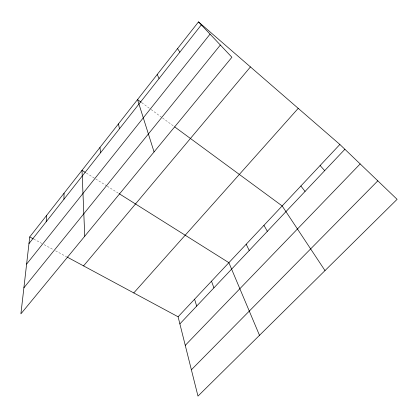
<?xml version="1.0" encoding="UTF-8"?>
<svg xmlns="http://www.w3.org/2000/svg" width="418" height="418" viewBox="0 0 418 418"><rect width="100%" height="100%" fill="white"/><g stroke="black" fill="none" stroke-linecap="round" stroke-linejoin="round"><path stroke-width="0.31" stroke-dasharray="2.09 1.57" d="M33.759 239.091L41.805 243.422M44.104 244.661L53.3 249.609M55.599 250.847L66.452 256.689M86.395 173.094L95.179 178.617M95.727 178.961L106.71 185.864M107.259 186.209L118.681 193.393M141.718 102.645L150.6 109.182M151.123 109.563L162.1 117.636M162.623 118.017L174.16 126.508"/><path stroke-width="0.63" d="M63.938 199.25L64.053 193.2M46.189 221.775L46.638 215.385M29.735 236.928L20.9 313.85L231.901 57.271L198.503 21.893L29.735 236.928L33.184 238.782M28.967 243.631L201.33 24.881M26.611 264.113L210.055 34.13M23.889 287.819L220.349 45.034M83.563 265.9L250.445 66.927M133.77 292.924L298.222 108.351M178.094 316.781L339.871 144.466L397.1 199.334L197.98 396.107L178.094 316.781L67.021 256.997M179.876 323.882L344.887 149.273M185.258 345.346L360.17 163.929M191.381 369.778L377.804 180.832M85.298 172.404L82.001 170.33L84.765 236.191M119.224 193.733L228.881 262.682L259.494 335.32M141.195 102.264L137.538 99.573L154.059 151.927M174.687 126.894L282.166 205.928L325 270.582M198.503 21.893L339.871 144.466M320.11 165.512L324.692 170.638M300.882 185.994L305.056 191.423M177.53 48.613L179.855 52.135M263.941 225.344L267.353 231.316M246.186 244.253L249.243 250.481M157.215 74.498L159.07 78.511M211.513 281.183L213.906 287.871M194.589 299.21L196.669 306.112M118.461 123.88L119.454 128.791M99.954 147.455L100.56 152.769"/></g></svg>
